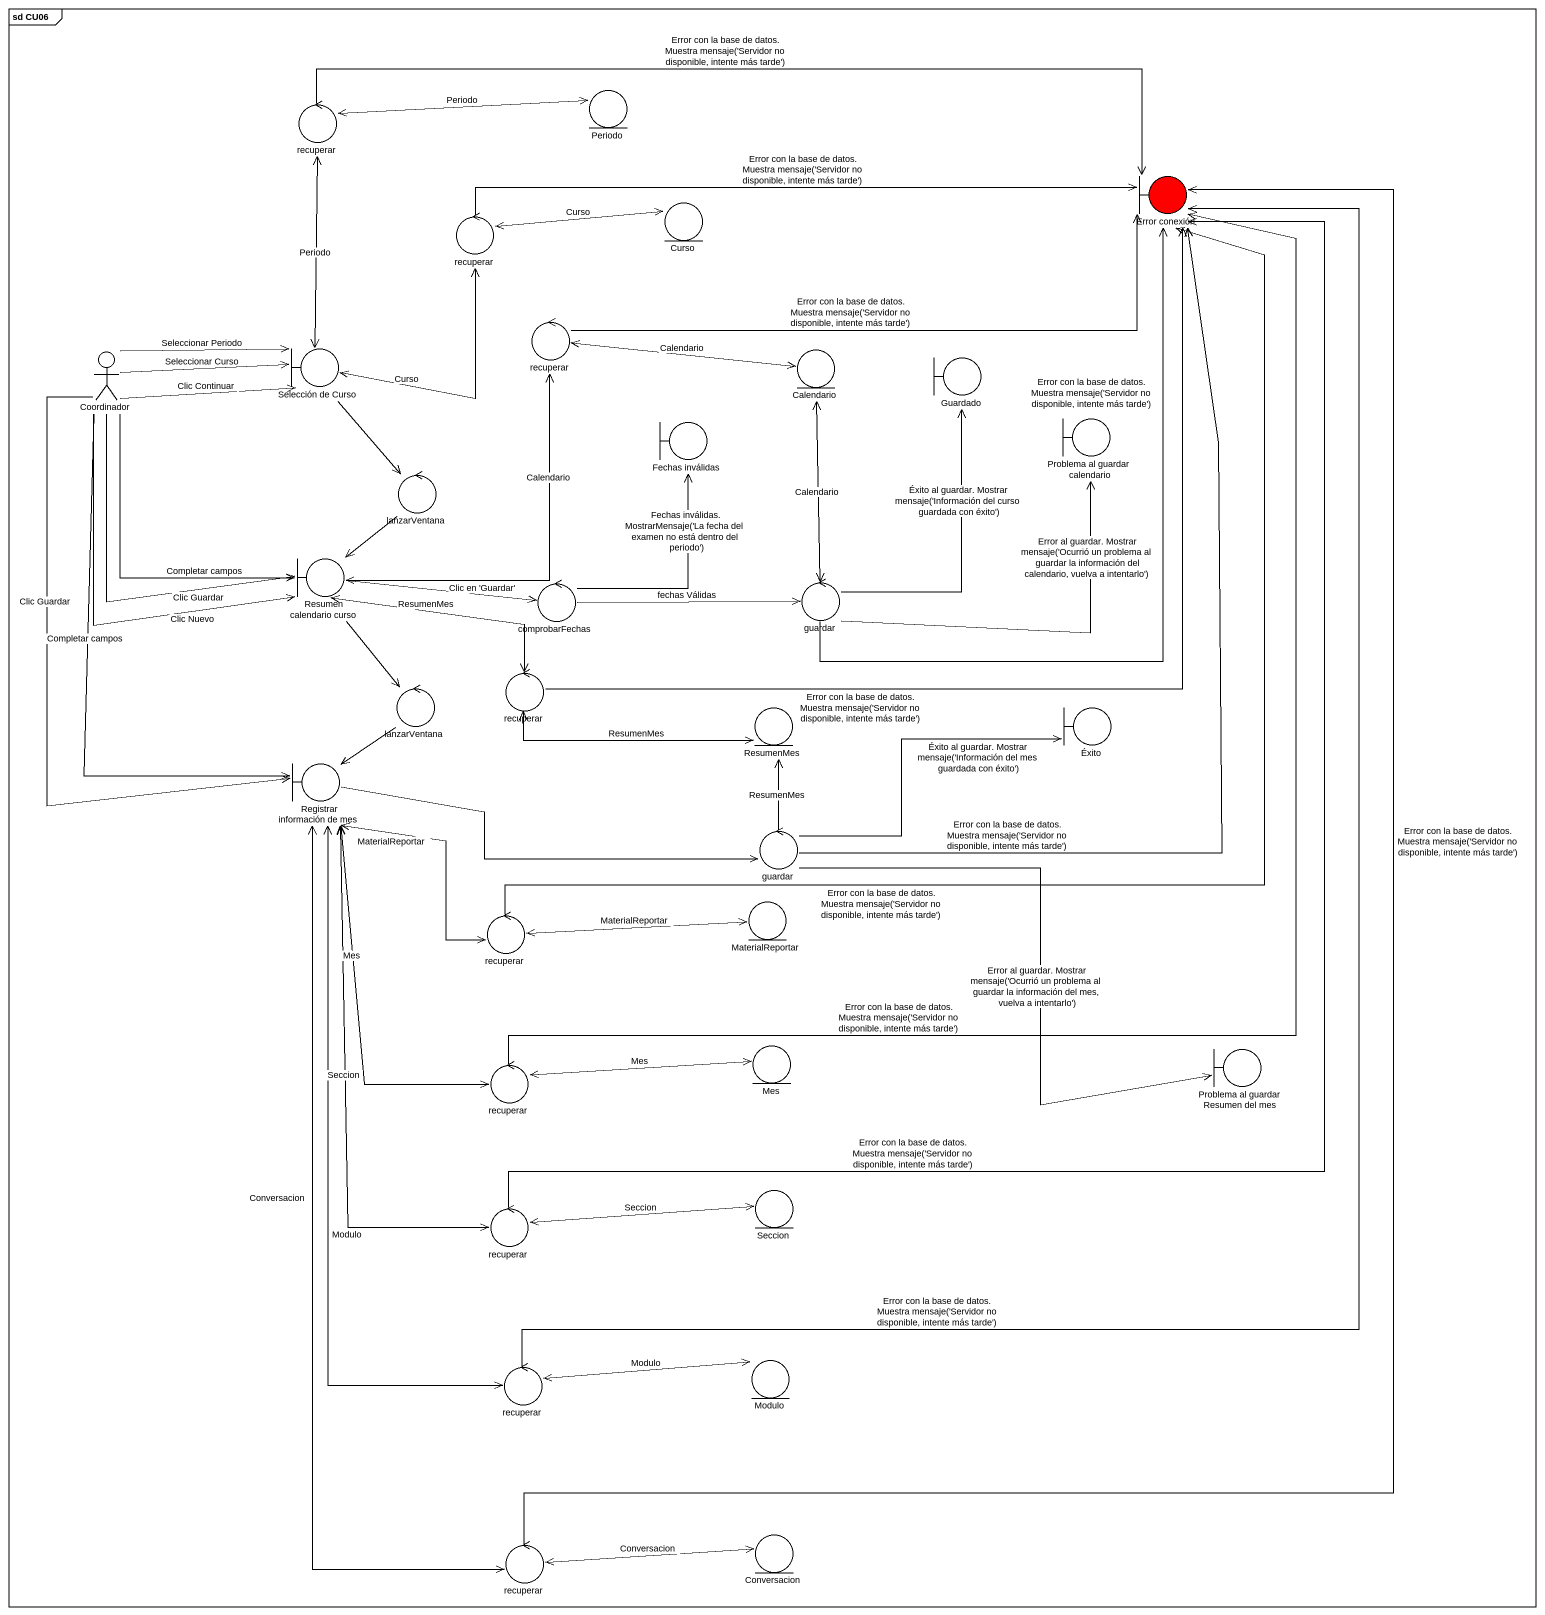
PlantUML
@startuml
mainframe sd CU06
control recuperar
entity Periodo
boundary "Error conexión" as Error_conexión #FF0000
control "recuperar" as recuperar_2
entity Curso
boundary "Selección de Curso" as Selección_de_Curso
control "recuperar" as recuperar_3
entity Calendario
actor Coordinador
boundary Guardado
boundary "Fechas inválidas" as Fechas_inválidas
boundary "Problema al guardar calendario" as Problema_al_guardar
control lanzarVentana
boundary "Resumen calendario curso" as Resumen_calendario_curso
control comprobarFechas
control guardar
control "lanzarVentana" as lanzarVentana_2
control "recuperar" as recuperar_4
entity ResumenMes
boundary Éxito
boundary "Registrar información de mes" as Registrar_información_de_mes
control "guardar" as guardar_2
control "recuperar" as recuperar_5
entity MaterialReportar
entity Mes
control "recuperar" as recuperar_6
boundary "Problema al guardar Resumen del mes" as Problema_al_guardar_Resumen
entity Seccion
control "recuperar" as recuperar_7
control "recuperar" as recuperar_8
entity Modulo
control "recuperar" as recuperar_9
entity Conversacion
recuperar <-right-> Periodo : Periodo
recuperar -right-> Error_conexión : Error con la base de datos. Muestra mensaje('Servidor no disponible, intente más tarde')
recuperar <--> Selección_de_Curso : Periodo
recuperar_2 -right-> Error_conexión : Error con la base de datos. Muestra mensaje('Servidor no disponible, intente más tarde')
recuperar_2 <-right-> Curso : Curso
recuperar_2 <--> Selección_de_Curso : Curso
Selección_de_Curso --> lanzarVentana
recuperar_3 -right-> Error_conexión : Error con la base de datos. Muestra mensaje('Servidor no disponible, intente más tarde')
recuperar_3 <-right-> Calendario : Calendario
Coordinador -right-> Selección_de_Curso : Seleccionar Periodo
Coordinador -right-> Selección_de_Curso : Seleccionar Curso
Coordinador -right-> Selección_de_Curso : Clic Continuar
Coordinador --> Resumen_calendario_curso : Completar campos
Coordinador --> Resumen_calendario_curso : Clic Guardar
Coordinador --> Resumen_calendario_curso : Clic Nuevo
Coordinador --> Registrar_información_de_mes : Completar campos
Coordinador --> Registrar_información_de_mes : Clic Guardar
lanzarVentana --> Resumen_calendario_curso
Resumen_calendario_curso <-up-> recuperar_3 : Calendario
Resumen_calendario_curso -right-> comprobarFechas : Clic en 'Guardar'
Resumen_calendario_curso --> lanzarVentana_2
Resumen_calendario_curso <-right-> recuperar_4 : ResumenMes
comprobarFechas -up-> Fechas_inválidas : Fechas inválidas. MostrarMensaje('La fecha del examen no está dentro del periodo')
comprobarFechas -right-> guardar : fechas Válidas
guardar -up-> Error_conexión : Error con la base de datos. Muestra mensaje('Servidor no disponible, intente más tarde')
guardar <-up-> Calendario : Calendario
guardar -up-> Guardado : Éxito al guardar. Mostrar mensaje('Información del curso guardada con éxito')
guardar -right-> Problema_al_guardar : Error al guardar. Mostrar mensaje('Ocurrió un problema al guardar la información del calendario, vuelva a intentarlo')
lanzarVentana_2 --> Registrar_información_de_mes
recuperar_4 -up-> Error_conexión : Error con la base de datos. Muestra mensaje('Servidor no disponible, intente más tarde')
recuperar_4 <-right-> ResumenMes : ResumenMes
Registrar_información_de_mes -right-> guardar_2
Registrar_información_de_mes <--> recuperar_5 : MaterialReportar
Registrar_información_de_mes <--> recuperar_6 : Mes
Registrar_información_de_mes <--> recuperar_7 : Seccion
Registrar_información_de_mes <--> recuperar_8 : Modulo
Registrar_información_de_mes <--> recuperar_9 : Conversacion
guardar_2 -up-> Error_conexión : Error con la base de datos. Muestra mensaje('Servidor no disponible, intente más tarde')
guardar_2 -up-> ResumenMes : ResumenMes
guardar_2 -right-> Éxito : Éxito al guardar. Mostrar mensaje('Información del mes guardada con éxito')
guardar_2 -right-> Problema_al_guardar_Resumen : Error al guardar. Mostrar mensaje('Ocurrió un problema al guardar la información del mes, vuelva a intentarlo')
recuperar_5 -up-> Error_conexión : Error con la base de datos. Muestra mensaje('Servidor no disponible, intente más tarde')
recuperar_5 <-right-> MaterialReportar : MaterialReportar
recuperar_6 -up-> Error_conexión : Error con la base de datos. Muestra mensaje('Servidor no disponible, intente más tarde')
recuperar_6 <-right-> Mes : Mes
recuperar_7 -up-> Error_conexión : Error con la base de datos. Muestra mensaje('Servidor no disponible, intente más tarde')
recuperar_7 <-right-> Seccion : Seccion
recuperar_8 -up-> Error_conexión : Error con la base de datos. Muestra mensaje('Servidor no disponible, intente más tarde')
recuperar_8 <-right-> Modulo : Modulo
recuperar_9 -up-> Error_conexión : Error con la base de datos. Muestra mensaje('Servidor no disponible, intente más tarde')
recuperar_9 <-right-> Conversacion : Conversacion
@enduml
